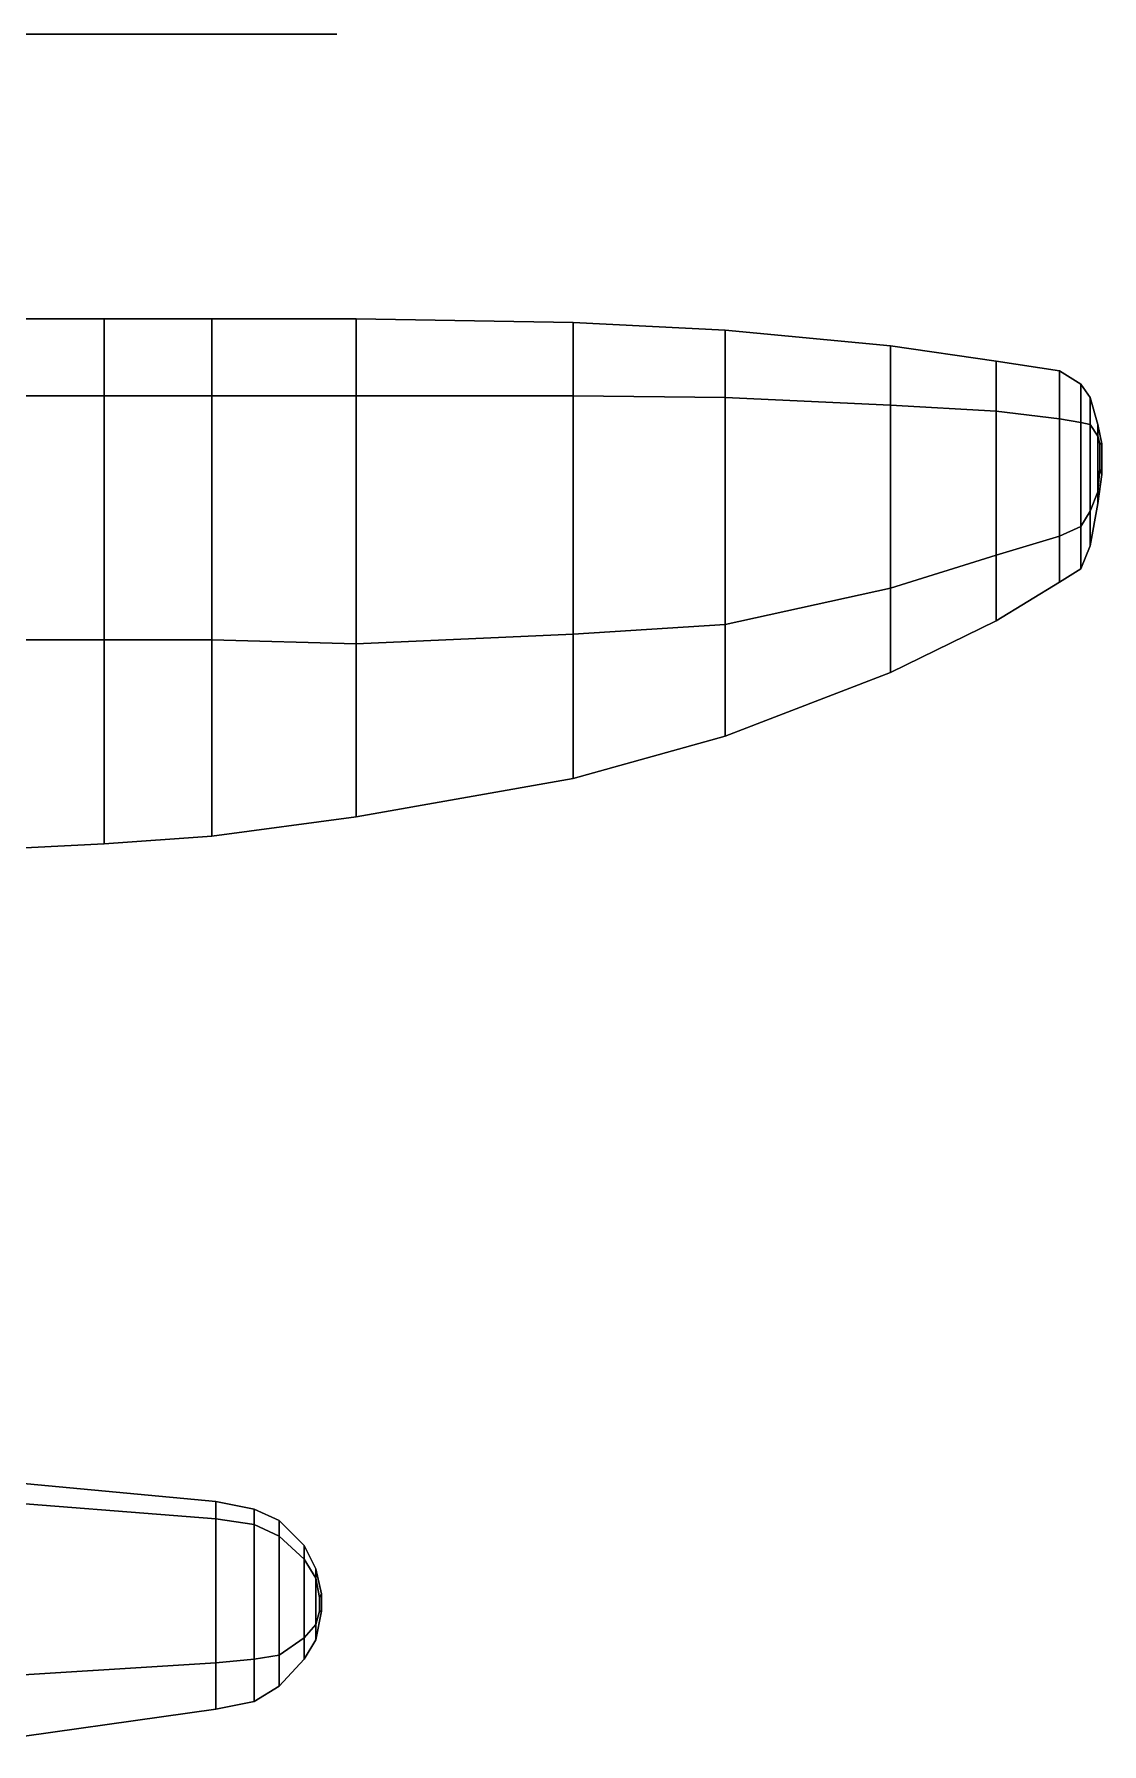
# Model space of a CAD drawing. Header units: millimetres. Extents: x -6.2 to 6.2, y -5.1 to 5.3.
# Drawn here: x 0.64 to 6.19, y -4.31 to 4.58 of the extents above; entities that cross this region are included whole.
import ezdxf

# ---------------------------------------------------------------- set-up
doc = ezdxf.new("R2010")
doc.units = ezdxf.units.MM
doc.layers.add('propeller', color=1, linetype='Continuous')
doc.layers.add('wing2', color=6, linetype='Continuous')

msp = doc.modelspace()

# ---------------------------------------------------------------- linework, layer by layer
at = {"layer": 'propeller'}
for points in [[(0.69, 4.58, 2.57), (0.69, 4.58, 2.32), (0.16, 4.58, 2.37), (0.16, 4.58, 2.49)], [(1.23, 4.58, 2.6), (1.23, 4.58, 2.32), (0.69, 4.58, 2.32), (0.69, 4.58, 2.57)], [(1.34, 4.58, 2.6), (1.44, 4.58, 2.32), (1.23, 4.58, 2.32), (1.23, 4.58, 2.6)], [(1.67, 4.58, 2.59), (1.72, 4.58, 2.33), (1.44, 4.58, 2.32), (1.34, 4.58, 2.6)], [(2.13, 4.58, 2.55), (2.13, 4.58, 2.37), (1.72, 4.58, 2.33), (1.67, 4.58, 2.59)], [(2.21, 4.58, 2.49), (2.21, 4.58, 2.43), (2.13, 4.58, 2.37), (2.13, 4.58, 2.55)]]:
    msp.add_3dface(points, dxfattribs=at)
at = {"layer": 'wing2'}
for points in [[(1, 2.7, 2), (0, 2.7, 2.02), (0, 3.1, 1.75), (1, 3.1, 1.75)], [(1, 3.1, 1.75), (0, 3.1, 1.75), (0, 2.7, 1.52), (1, 2.7, 1.54)], [(1.56, 2.7, 1.98), (1, 2.7, 2), (1, 3.1, 1.75), (1.56, 3.1, 1.75)], [(1.56, 3.1, 1.75), (1, 3.1, 1.75), (1, 2.7, 1.54), (1.56, 2.7, 1.55)], [(2.31, 2.7, 1.96), (1.56, 2.7, 1.98), (1.56, 3.1, 1.75), (2.31, 3.1, 1.74)], [(2.31, 3.1, 1.74), (1.56, 3.1, 1.75), (1.56, 2.7, 1.55), (2.31, 2.7, 1.55)], [(3.44, 2.7, 2.02), (2.31, 2.7, 1.96), (2.31, 3.1, 1.74), (3.44, 3.08, 1.84)], [(3.44, 3.08, 1.84), (2.31, 3.1, 1.74), (2.31, 2.7, 1.55), (3.44, 2.7, 1.68)], [(4.23, 2.69, 2.05), (3.44, 2.7, 2.02), (3.44, 3.08, 1.84), (4.23, 3.04, 1.91)], [(4.23, 3.04, 1.91), (3.44, 3.08, 1.84), (3.44, 2.7, 1.68), (4.23, 2.69, 1.78)], [(5.09, 2.65, 2.1), (4.23, 2.69, 2.05), (4.23, 3.04, 1.91), (5.09, 2.96, 1.99)], [(5.09, 2.96, 1.99), (4.23, 3.04, 1.91), (4.23, 2.69, 1.78), (5.09, 2.65, 1.89)], [(5.64, 2.62, 2.12), (5.09, 2.65, 2.1), (5.09, 2.96, 1.99), (5.64, 2.88, 2.04)], [(5.64, 2.88, 2.04), (5.09, 2.96, 1.99), (5.09, 2.65, 1.89), (5.64, 2.62, 1.95)], [(5.97, 2.58, 2.14), (5.64, 2.62, 2.12), (5.64, 2.88, 2.04), (5.97, 2.83, 2.07)], [(5.97, 2.83, 2.07), (5.64, 2.88, 2.04), (5.64, 2.62, 1.95), (5.97, 2.58, 1.99)], [(6.08, 2.76, 2.08), (5.97, 2.83, 2.07), (5.97, 2.58, 1.99), (6.08, 2.56, 2.01)], [(6.08, 2.56, 2.14), (5.97, 2.58, 2.14), (5.97, 2.83, 2.07), (6.08, 2.76, 2.08)], [(6.13, 2.55, 2.14), (6.08, 2.56, 2.14), (6.08, 2.76, 2.08), (6.13, 2.69, 2.08)], [(6.13, 2.69, 2.08), (6.08, 2.76, 2.08), (6.08, 2.56, 2.01), (6.13, 2.55, 2.02)], [(1, 2.7, 1.54), (0, 2.7, 1.52), (0, 1.43, 1.52), (1, 1.43, 1.54)], [(0, 1.43, 2.02), (0, 2.7, 2.02), (1, 2.7, 2), (1, 1.43, 2)], [(1.56, 2.7, 1.55), (1, 2.7, 1.54), (1, 1.43, 1.54), (1.56, 1.43, 1.55)], [(1, 1.43, 2), (1, 2.7, 2), (1.56, 2.7, 1.98), (1.56, 1.43, 1.98)], [(2.31, 2.7, 1.55), (1.56, 2.7, 1.55), (1.56, 1.43, 1.55), (2.31, 1.41, 1.55)], [(1.56, 1.43, 1.98), (1.56, 2.7, 1.98), (2.31, 2.7, 1.96), (2.31, 1.41, 1.96)], [(3.44, 2.7, 1.68), (2.31, 2.7, 1.55), (2.31, 1.41, 1.55), (3.44, 1.46, 1.68)], [(2.31, 1.41, 1.96), (2.31, 2.7, 1.96), (3.44, 2.7, 2.02), (3.44, 1.46, 2.02)], [(4.23, 2.69, 1.78), (3.44, 2.7, 1.68), (3.44, 1.46, 1.68), (4.23, 1.51, 1.78)], [(3.44, 1.46, 2.02), (3.44, 2.7, 2.02), (4.23, 2.69, 2.05), (4.23, 1.51, 2.05)], [(5.09, 2.65, 1.89), (4.23, 2.69, 1.78), (4.23, 1.51, 1.78), (5.09, 1.7, 1.89)], [(4.23, 1.51, 2.05), (4.23, 2.69, 2.05), (5.09, 2.65, 2.1), (5.09, 1.7, 2.1)], [(6.17, 2.55, 2.09), (6.13, 2.69, 2.08), (6.13, 2.55, 2.02), (6.17, 2.49, 2.04)], [(6.17, 2.49, 2.13), (6.13, 2.55, 2.14), (6.13, 2.69, 2.08), (6.17, 2.55, 2.09)], [(5.64, 2.62, 1.95), (5.09, 2.65, 1.89), (5.09, 1.7, 1.89), (5.64, 1.87, 1.95)], [(5.09, 1.7, 2.1), (5.09, 2.65, 2.1), (5.64, 2.62, 2.12), (5.64, 1.87, 2.12)], [(5.97, 2.58, 1.99), (5.64, 2.62, 1.95), (5.64, 1.87, 1.95), (5.97, 1.97, 1.99)], [(5.64, 1.87, 2.12), (5.64, 2.62, 2.12), (5.97, 2.58, 2.14), (5.97, 1.97, 2.14)], [(6.08, 2.56, 2.01), (5.97, 2.58, 1.99), (5.97, 1.97, 1.99), (6.08, 2.02, 2.01)], [(5.97, 1.97, 2.14), (5.97, 2.58, 2.14), (6.08, 2.56, 2.14), (6.08, 2.02, 2.14)], [(6.08, 2.02, 2.14), (6.08, 2.56, 2.14), (6.13, 2.55, 2.14), (6.13, 2.1, 2.14)], [(6.13, 2.55, 2.02), (6.08, 2.56, 2.01), (6.08, 2.02, 2.01), (6.13, 2.1, 2.02)], [(6.17, 2.49, 2.04), (6.13, 2.55, 2.02), (6.13, 2.1, 2.02), (6.17, 2.2, 2.04)], [(6.13, 2.1, 2.14), (6.13, 2.55, 2.14), (6.17, 2.49, 2.13), (6.17, 2.2, 2.13)], [(6.19, 2.45, 2.09), (6.17, 2.55, 2.09), (6.17, 2.49, 2.04), (6.18, 2.45, 2.06)], [(6.18, 2.45, 2.12), (6.17, 2.49, 2.13), (6.17, 2.55, 2.09), (6.19, 2.45, 2.09)], [(6.18, 2.45, 2.06), (6.17, 2.49, 2.04), (6.17, 2.2, 2.04), (6.18, 2.32, 2.06)], [(6.17, 2.2, 2.13), (6.17, 2.49, 2.13), (6.18, 2.45, 2.12), (6.18, 2.32, 2.12)], [(6.18, 2.32, 2.12), (6.18, 2.45, 2.12), (6.19, 2.45, 2.09), (6.19, 2.29, 2.09)], [(6.19, 2.29, 2.09), (6.19, 2.45, 2.09), (6.18, 2.45, 2.06), (6.18, 2.32, 2.06)], [(6.18, 2.32, 2.06), (6.17, 2.2, 2.04), (6.17, 2.14, 2.09), (6.19, 2.29, 2.09)], [(6.19, 2.29, 2.09), (6.17, 2.14, 2.09), (6.17, 2.2, 2.13), (6.18, 2.32, 2.12)], [(6.17, 2.2, 2.04), (6.13, 2.1, 2.02), (6.13, 1.92, 2.08), (6.17, 2.14, 2.09)], [(6.17, 2.14, 2.09), (6.13, 1.92, 2.08), (6.13, 2.1, 2.14), (6.17, 2.2, 2.13)], [(6.13, 1.92, 2.08), (6.08, 1.8, 2.08), (6.08, 2.02, 2.14), (6.13, 2.1, 2.14)], [(6.13, 2.1, 2.02), (6.08, 2.02, 2.01), (6.08, 1.8, 2.08), (6.13, 1.92, 2.08)], [(5.97, 1.73, 2.07), (5.64, 1.53, 2.04), (5.64, 1.87, 2.12), (5.97, 1.97, 2.14)], [(5.97, 1.97, 1.99), (5.64, 1.87, 1.95), (5.64, 1.53, 2.04), (5.97, 1.73, 2.07)], [(6.08, 2.02, 2.01), (5.97, 1.97, 1.99), (5.97, 1.73, 2.07), (6.08, 1.8, 2.08)], [(6.08, 1.8, 2.08), (5.97, 1.73, 2.07), (5.97, 1.97, 2.14), (6.08, 2.02, 2.14)], [(5.64, 1.53, 2.04), (5.09, 1.26, 1.99), (5.09, 1.7, 2.1), (5.64, 1.87, 2.12)], [(5.64, 1.87, 1.95), (5.09, 1.7, 1.89), (5.09, 1.26, 1.99), (5.64, 1.53, 2.04)], [(5.09, 1.26, 1.99), (4.23, 0.93, 1.91), (4.23, 1.51, 2.05), (5.09, 1.7, 2.1)], [(5.09, 1.7, 1.89), (4.23, 1.51, 1.78), (4.23, 0.93, 1.91), (5.09, 1.26, 1.99)], [(1, 1.43, 1.54), (0, 1.43, 1.52), (0, 0.32, 1.75), (1, 0.37, 1.75)], [(1, 0.37, 1.75), (0, 0.32, 1.75), (0, 1.43, 2.02), (1, 1.43, 2)], [(1.56, 1.43, 1.55), (1, 1.43, 1.54), (1, 0.37, 1.75), (1.56, 0.41, 1.75)], [(1.56, 0.41, 1.75), (1, 0.37, 1.75), (1, 1.43, 2), (1.56, 1.43, 1.98)], [(2.31, 1.41, 1.55), (1.56, 1.43, 1.55), (1.56, 0.41, 1.75), (2.31, 0.51, 1.74)], [(2.31, 0.51, 1.74), (1.56, 0.41, 1.75), (1.56, 1.43, 1.98), (2.31, 1.41, 1.96)], [(3.44, 1.46, 1.68), (2.31, 1.41, 1.55), (2.31, 0.51, 1.74), (3.44, 0.71, 1.84)], [(3.44, 0.71, 1.84), (2.31, 0.51, 1.74), (2.31, 1.41, 1.96), (3.44, 1.46, 2.02)], [(4.23, 1.51, 1.78), (3.44, 1.46, 1.68), (3.44, 0.71, 1.84), (4.23, 0.93, 1.91)], [(4.23, 0.93, 1.91), (3.44, 0.71, 1.84), (3.44, 1.46, 2.02), (4.23, 1.51, 2.05)], [(1.58, -3.14, 2.73), (0.3, -3.04, 2.76), (0.3, -2.93, 2.65), (1.58, -3.05, 2.65)], [(1.58, -3.05, 2.65), (0.3, -2.93, 2.65), (0.3, -3.04, 2.55), (1.58, -3.14, 2.55)], [(1.58, -3.89, 2.73), (0.3, -3.97, 2.76), (0.3, -3.04, 2.76), (1.58, -3.14, 2.73)], [(1.58, -3.14, 2.55), (0.3, -3.04, 2.55), (0.3, -3.97, 2.55), (1.58, -3.89, 2.55)], [(1.78, -3.17, 2.72), (1.58, -3.14, 2.73), (1.58, -3.05, 2.65), (1.78, -3.09, 2.65)], [(1.78, -3.09, 2.65), (1.58, -3.05, 2.65), (1.58, -3.14, 2.55), (1.78, -3.17, 2.56)], [(1.91, -3.23, 2.71), (1.78, -3.17, 2.72), (1.78, -3.09, 2.65), (1.91, -3.15, 2.65)], [(1.91, -3.15, 2.65), (1.78, -3.09, 2.65), (1.78, -3.17, 2.56), (1.91, -3.23, 2.57)], [(1.78, -3.87, 2.72), (1.58, -3.89, 2.73), (1.58, -3.14, 2.73), (1.78, -3.17, 2.72)], [(1.78, -3.17, 2.56), (1.58, -3.14, 2.55), (1.58, -3.89, 2.55), (1.78, -3.87, 2.56)], [(1.91, -3.85, 2.71), (1.78, -3.87, 2.72), (1.78, -3.17, 2.72), (1.91, -3.23, 2.71)], [(1.91, -3.23, 2.57), (1.78, -3.17, 2.56), (1.78, -3.87, 2.56), (1.91, -3.85, 2.57)], [(2.04, -3.28, 2.65), (1.91, -3.15, 2.65), (1.91, -3.23, 2.57), (2.04, -3.35, 2.59)], [(2.04, -3.35, 2.69), (1.91, -3.23, 2.71), (1.91, -3.15, 2.65), (2.04, -3.28, 2.65)], [(2.04, -3.76, 2.69), (1.91, -3.85, 2.71), (1.91, -3.23, 2.71), (2.04, -3.35, 2.69)], [(2.04, -3.35, 2.59), (1.91, -3.23, 2.57), (1.91, -3.85, 2.57), (2.04, -3.76, 2.59)], [(2.1, -3.45, 2.67), (2.04, -3.35, 2.69), (2.04, -3.28, 2.65), (2.1, -3.4, 2.65)], [(2.1, -3.4, 2.65), (2.04, -3.28, 2.65), (2.04, -3.35, 2.59), (2.1, -3.45, 2.61)], [(2.1, -3.69, 2.67), (2.04, -3.76, 2.69), (2.04, -3.35, 2.69), (2.1, -3.45, 2.67)], [(2.1, -3.45, 2.61), (2.04, -3.35, 2.59), (2.04, -3.76, 2.59), (2.1, -3.69, 2.61)], [(2.13, -3.53, 2.65), (2.1, -3.4, 2.65), (2.1, -3.45, 2.61), (2.12, -3.55, 2.62)], [(2.12, -3.55, 2.66), (2.1, -3.45, 2.67), (2.1, -3.4, 2.65), (2.13, -3.53, 2.65)], [(2.12, -3.62, 2.66), (2.1, -3.69, 2.67), (2.1, -3.45, 2.67), (2.12, -3.55, 2.66)], [(2.12, -3.55, 2.62), (2.1, -3.45, 2.61), (2.1, -3.69, 2.61), (2.12, -3.62, 2.62)], [(2.12, -3.62, 2.62), (2.13, -3.62, 2.65), (2.13, -3.53, 2.65), (2.12, -3.55, 2.62)], [(2.13, -3.62, 2.65), (2.12, -3.62, 2.66), (2.12, -3.55, 2.66), (2.13, -3.53, 2.65)], [(2.1, -3.69, 2.61), (2.1, -3.77, 2.65), (2.13, -3.62, 2.65), (2.12, -3.62, 2.62)], [(2.1, -3.77, 2.65), (2.1, -3.69, 2.67), (2.12, -3.62, 2.66), (2.13, -3.62, 2.65)], [(2.04, -3.87, 2.65), (2.04, -3.76, 2.69), (2.1, -3.69, 2.67), (2.1, -3.77, 2.65)], [(2.04, -3.76, 2.59), (2.04, -3.87, 2.65), (2.1, -3.77, 2.65), (2.1, -3.69, 2.61)], [(1.91, -4.01, 2.65), (1.91, -3.85, 2.71), (2.04, -3.76, 2.69), (2.04, -3.87, 2.65)], [(1.91, -3.85, 2.57), (1.91, -4.01, 2.65), (2.04, -3.87, 2.65), (2.04, -3.76, 2.59)], [(0.3, -4.3105, 2.65), (0.3, -3.97, 2.76), (1.58, -3.89, 2.73), (1.58, -4.13, 2.65)], [(0.3, -3.97, 2.55), (0.3, -4.3105, 2.65), (1.58, -4.13, 2.65), (1.58, -3.89, 2.55)], [(1.58, -4.13, 2.65), (1.58, -3.89, 2.73), (1.78, -3.87, 2.72), (1.78, -4.09, 2.65)], [(1.58, -3.89, 2.55), (1.58, -4.13, 2.65), (1.78, -4.09, 2.65), (1.78, -3.87, 2.56)], [(1.78, -4.09, 2.65), (1.78, -3.87, 2.72), (1.91, -3.85, 2.71), (1.91, -4.01, 2.65)], [(1.78, -3.87, 2.56), (1.78, -4.09, 2.65), (1.91, -4.01, 2.65), (1.91, -3.85, 2.57)]]:
    msp.add_3dface(points, dxfattribs=at)

doc.saveas('drawing.dxf')
